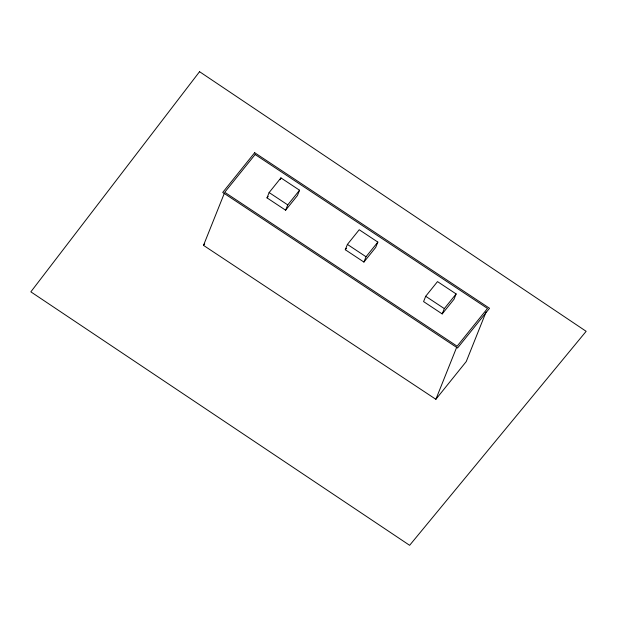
<?xml version="1.0" encoding="UTF-8"?>
<svg xmlns="http://www.w3.org/2000/svg" width="617" height="617" viewBox="0 0 617 617"><rect width="100%" height="100%" fill="white"/><g stroke="black" fill="none" stroke-linecap="round" stroke-linejoin="round"><path stroke-width="0.93" d="M486.08 311.978L466.259 361.539L435.872 399.299L203.502 245.373L224.387 193.16M266.999 197.864L269.128 192.558L280.928 177.889L299.553 190.221L297.433 195.535L285.625 210.204L266.999 197.864L268.179 196.399M280.226 179.655L280.928 177.889M285.625 210.204L287.753 204.898L299.553 190.221M345.289 249.731L347.41 244.417L359.217 229.748L377.843 242.088L375.722 247.394L363.914 262.063L345.289 249.731L346.469 248.258M363.914 262.063L366.035 256.757L377.843 242.088M425.699 296.276L423.578 301.59L442.204 313.922L454.012 299.253L456.133 293.947L437.507 281.607L425.699 296.276L444.325 308.616L442.204 313.922M435.872 399.299L456.757 347.086M203.502 245.373L204.697 243.892M444.325 308.616L456.133 293.947M269.128 192.558L287.753 204.898M347.41 244.417L366.035 256.757M199.553 71.688L30.85 291.841L409.626 545.312L586.15 331.314L199.553 71.688M254.674 152.708L222.706 192.427L457.567 348.011L489.536 308.284L254.674 152.708M255.13 154.512L224.742 192.273L457.112 346.199L487.499 308.438L255.13 154.512"/></g></svg>
